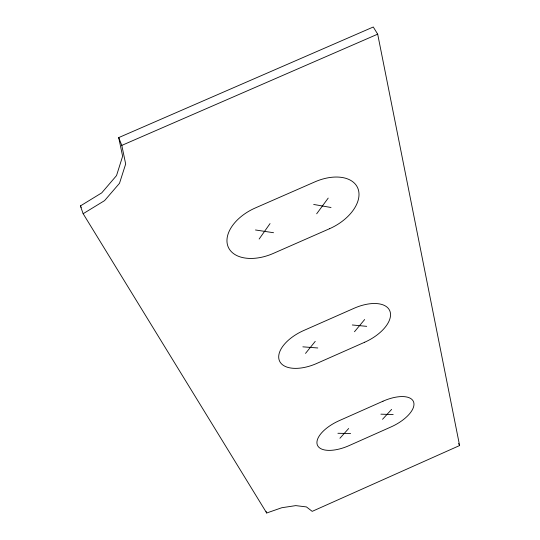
<?xml version="1.0" encoding="UTF-8"?>
<svg xmlns="http://www.w3.org/2000/svg" width="540" height="540" viewBox="0 0 540 540"><rect width="100%" height="100%" fill="white"/><g stroke="black" fill="none" stroke-linecap="round" stroke-linejoin="round"><path stroke-width="0.81" d="M259.146 239.031L270.041 223.594M316.676 213.793L328.205 198.092M305.519 353.396L315.232 341.368M354.476 331.742L364.655 319.525M339.93 438.257L348.671 428.504M382.543 419.296L391.628 409.394M80.392 205.936L101.716 192.881L116.532 175.581L122.621 156.256L118.712 137.599L373.275 27L377.683 34.162L459.608 445.541L312.201 511.36L306.437 506.925L295.765 505.615L281.779 507.735L266.699 513L83.147 213.712L80.392 205.936L81.27 207.374M83.147 213.712L104.585 200.617L119.502 183.303L125.672 164.005L121.804 145.395L118.712 137.599M121.804 145.395L377.683 34.162M337.912 433.283L350.595 433.512M380.896 414.167L393.181 414.565M302.859 346.835L317.77 347.976M352.31 324.979L366.701 326.342M255.474 229.979L273.544 232.72M313.679 204.458L331.027 207.495M458.561 443.515L459.608 445.541M266.125 511.549L266.699 513M382.988 401.213L339.248 420.647A29.315 13.399 -24.6 0 0 317.378 445.048A29.315 13.399 -24.6 0 0 349.096 445.608L390.974 426.964A29.295 13.365 -25.8 0 0 413.681 402.212A29.295 13.365 -25.8 0 0 382.988 401.213M364.682 342.232L316.69 363.474A33.676 17.692 -24.7 0 1 279.376 360.626A33.676 17.692 -24.7 0 1 303.696 330.527L354.139 308.252A33.669 17.624 -26.4 0 1 390.096 311.675A33.669 17.624 -26.4 0 1 364.682 342.232M329.474 228.751L273.274 253.435A39.569 24.422 -25 0 1 228.049 246.591A39.569 24.422 -25 0 1 255.332 207.947L314.921 181.859A39.589 24.3 -27.6 0 1 358.276 189.486A39.589 24.3 -27.6 0 1 329.474 228.751"/></g></svg>
